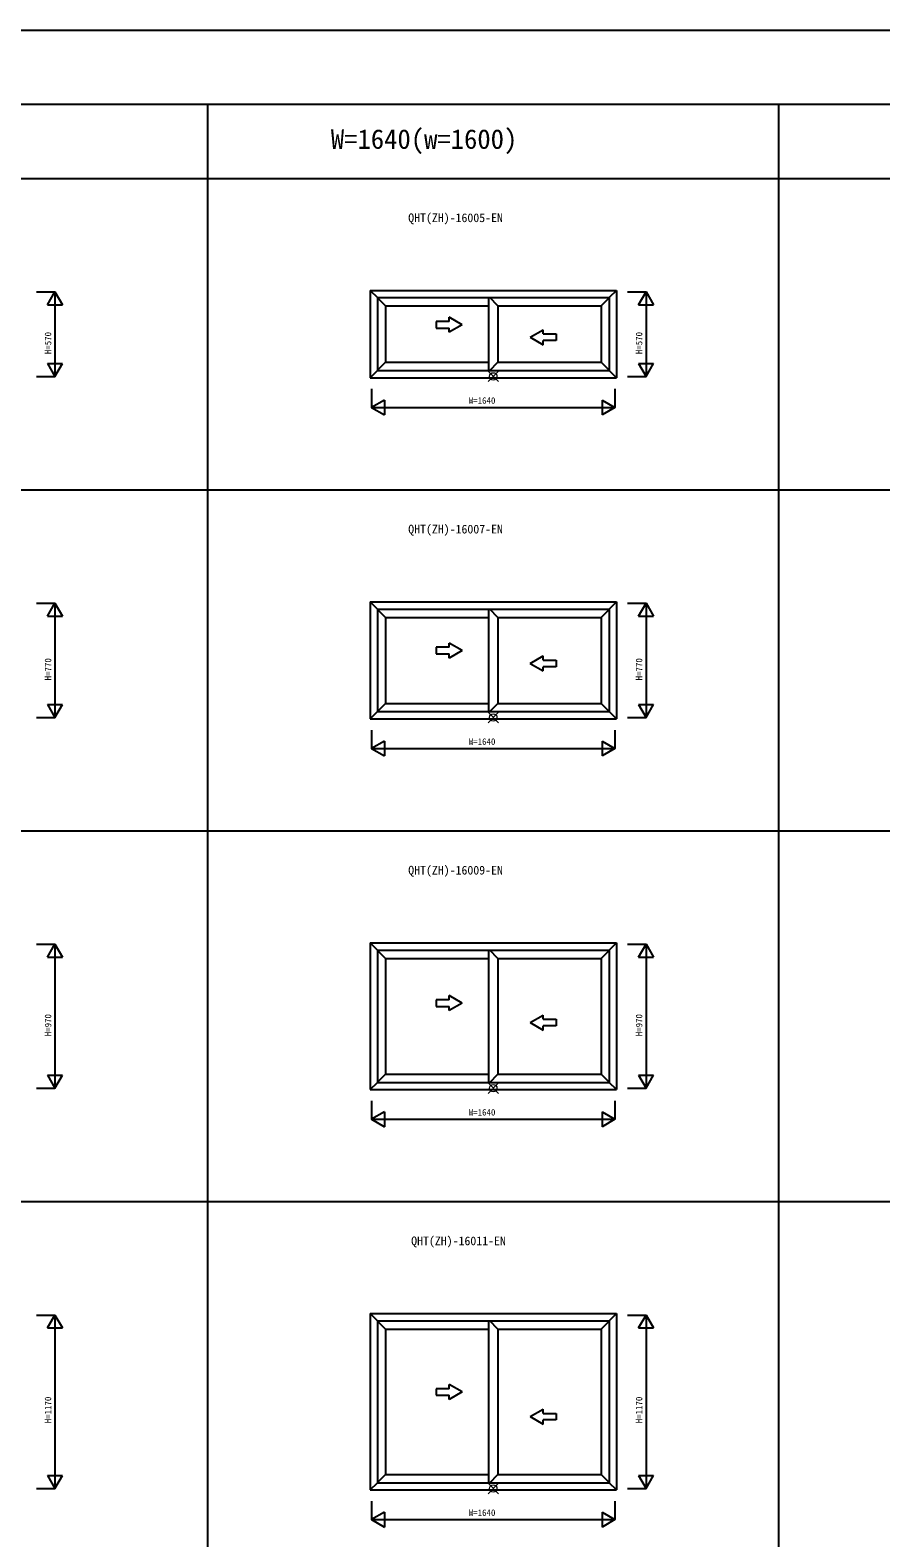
# Model space of a CAD drawing. Units: millimetres, scale not verified. Extents: x -13750 to 13750, y -10000 to 10000.
# Drawn here: x 953 to 6688, y -168 to 10000 of the extents above; entities that cross this region are included whole.
import ezdxf
from ezdxf.enums import TextEntityAlignment as Align

# ---------------------------------------------------------------- set-up
doc = ezdxf.new("R2010")
doc.units = ezdxf.units.MM
doc.header["$LTSCALE"] = 50
for name, color, linetype in [('0-0_0', 7, 'Continuous'), ('0-1_YKK_A1', 4, 'Continuous'), ('0-4_YKK_F1', 7, 'Continuous'), ('0-6_YKK_N1', 2, 'Continuous')]:
    doc.layers.add(name, color=color, linetype=linetype)
doc.layers.add('0-5_YKK_IN', color=1, linetype='Continuous', lineweight=18)
doc.styles.add('ＭＳ ゴシック', font='')
doc.styles.get('ＭＳ ゴシック').set_extended_font_data('MS Gothic')

msp = doc.modelspace()

# ---------------------------------------------------------------- linework, layer by layer
at = {"layer": '0-1_YKK_A1'}
for p, q in [((3245, 8245), (4905, 8245)), ((3245, 8245), (3245, 7655)), ((3245, 8245), (3294, 8196)), ((4905, 8245), (4856, 8196)), ((4905, 8245), (4905, 7655)), ((3294, 8196), (4856, 8196)), ((3294, 8196), (3294, 7704)), ((3294, 8194), (3348, 8140)), ((3348, 8140), (4043, 8140)), ((3348, 8140), (3348, 7760)), ((4043, 8196), (4043, 7704)), ((4107, 8140), (4051, 8196)), ((4107, 8140), (4802, 8140)), ((4107, 8140), (4107, 7760)), ((4856, 8194), (4802, 8140)), ((4802, 8140), (4802, 7760)), ((4856, 8196), (4856, 7704)), ((3690.45, 8034.71), (3690.45, 7990.91)), ((3778.05, 8034.71), (3690.45, 8034.71)), ((3865.65, 8012.81), (3778.05, 8063.39)), ((3778.05, 8034.71), (3778.05, 8063.39)), ((3690.45, 7990.91), (3778.05, 7990.91)), ((3865.65, 8012.81), (3778.05, 7962.24)), ((3778.05, 7962.24), (3778.05, 7990.91)), ((4323.25, 7929.19), (4410.85, 7979.77)), ((4410.85, 7951.09), (4410.85, 7979.77)), ((4410.85, 7951.09), (4498.45, 7951.09)), ((4498.45, 7951.09), (4498.45, 7907.29)), ((4323.25, 7929.19), (4410.85, 7878.62)), ((4498.45, 7907.29), (4410.85, 7907.29)), ((4410.85, 7878.62), (4410.85, 7907.29)), ((3294, 7706), (3348, 7760)), ((3348, 7760), (4043, 7760)), ((4051, 7704), (4107, 7760)), ((4107, 7760), (4802, 7760)), ((4856, 7706), (4802, 7760)), ((3245, 7655), (3294, 7704)), ((3245, 7655), (4905, 7655)), ((3294, 7704), (4856, 7704)), ((4905, 7655), (4856, 7704)), ((3245, 6145), (4905, 6145)), ((3245, 6145), (3245, 5355)), ((3245, 6145), (3294, 6096)), ((4905, 6145), (4856, 6096)), ((4905, 6145), (4905, 5355)), ((3294, 6096), (4856, 6096)), ((3294, 6096), (3294, 5404)), ((3294, 6094), (3348, 6040)), ((3348, 6040), (4043, 6040)), ((3348, 6040), (3348, 5460)), ((4043, 6096), (4043, 5404)), ((4107, 6040), (4051, 6096)), ((4107, 6040), (4802, 6040)), ((4107, 6040), (4107, 5460)), ((4856, 6094), (4802, 6040)), ((4802, 6040), (4802, 5460)), ((4856, 6096), (4856, 5404)), ((3690.45, 5838.1), (3690.45, 5794.3)), ((3778.05, 5838.1), (3690.45, 5838.1)), ((3865.65, 5816.2), (3778.05, 5866.78)), ((3778.05, 5838.1), (3778.05, 5866.78)), ((3865.65, 5816.2), (3778.05, 5765.62)), ((3690.45, 5794.3), (3778.05, 5794.3)), ((3778.05, 5765.62), (3778.05, 5794.3)), ((4323.25, 5729.19), (4410.85, 5779.77)), ((4323.25, 5729.19), (4410.85, 5678.62)), ((4410.85, 5751.09), (4410.85, 5779.77)), ((4410.85, 5751.09), (4498.45, 5751.09)), ((4498.45, 5707.29), (4410.85, 5707.29)), ((4410.85, 5678.62), (4410.85, 5707.29)), ((4498.45, 5751.09), (4498.45, 5707.29)), ((3245, 5355), (3294, 5404)), ((3294, 5406), (3348, 5460)), ((3294, 5404), (4856, 5404)), ((3348, 5460), (4043, 5460)), ((4051, 5404), (4107, 5460)), ((4107, 5460), (4802, 5460)), ((4856, 5406), (4802, 5460)), ((4905, 5355), (4856, 5404)), ((3245, 5355), (4905, 5355)), ((3245, 3845), (4905, 3845)), ((3245, 3845), (3245, 2855)), ((3245, 3845), (3294, 3796)), ((3294, 3796), (4856, 3796)), ((3294, 3796), (3294, 2904)), ((3294, 3794), (3348, 3740)), ((4043, 3796), (4043, 2904)), ((4107, 3740), (4051, 3796)), ((4856, 3794), (4802, 3740)), ((4905, 3845), (4856, 3796)), ((4856, 3796), (4856, 2904)), ((4905, 3845), (4905, 2855)), ((3348, 3740), (4043, 3740)), ((3348, 3740), (3348, 2960)), ((4107, 3740), (4802, 3740)), ((4107, 3740), (4107, 2960)), ((4802, 3740), (4802, 2960)), ((3690.45, 3460), (3690.45, 3416.2)), ((3778.05, 3460), (3690.45, 3460)), ((3865.65, 3438.1), (3778.05, 3488.68)), ((3778.05, 3460), (3778.05, 3488.68)), ((3690.45, 3416.2), (3778.05, 3416.2)), ((3865.65, 3438.1), (3778.05, 3387.52)), ((3778.05, 3387.52), (3778.05, 3416.2)), ((4323.25, 3307.29), (4410.85, 3357.87)), ((4410.85, 3329.19), (4410.85, 3357.87)), ((4323.25, 3307.29), (4410.85, 3256.72)), ((4410.85, 3329.19), (4498.45, 3329.19)), ((4498.45, 3285.39), (4410.85, 3285.39)), ((4410.85, 3256.72), (4410.85, 3285.39)), ((4498.45, 3329.19), (4498.45, 3285.39)), ((3294, 2906), (3348, 2960)), ((3348, 2960), (4043, 2960)), ((4051, 2904), (4107, 2960)), ((4107, 2960), (4802, 2960)), ((4856, 2906), (4802, 2960)), ((3245, 2855), (3294, 2904)), ((3245, 2855), (4905, 2855)), ((3294, 2904), (4856, 2904)), ((4905, 2855), (4856, 2904)), ((3245, 1345), (4905, 1345)), ((3245, 1345), (3245, 155)), ((3245, 1345), (3294, 1296)), ((4905, 1345), (4856, 1296)), ((4905, 1345), (4905, 155)), ((3294, 1296), (4856, 1296)), ((3294, 1296), (3294, 204)), ((3294, 1294), (3348, 1240)), ((3348, 1240), (4043, 1240)), ((3348, 1240), (3348, 260)), ((4043, 1296), (4043, 204)), ((4107, 1240), (4051, 1296)), ((4107, 1240), (4802, 1240)), ((4107, 1240), (4107, 260)), ((4856, 1294), (4802, 1240)), ((4802, 1240), (4802, 260)), ((4856, 1296), (4856, 204)), ((3690.45, 838.1), (3690.45, 794.3)), ((3778.05, 838.1), (3690.45, 838.1)), ((3865.65, 816.2), (3778.05, 866.78)), ((3778.05, 838.1), (3778.05, 866.78)), ((3865.65, 816.2), (3778.05, 765.62)), ((3690.45, 794.3), (3778.05, 794.3)), ((3778.05, 765.62), (3778.05, 794.3)), ((4323.25, 650), (4410.85, 700.58)), ((4323.25, 650), (4410.85, 599.42)), ((4410.85, 671.9), (4410.85, 700.58)), ((4410.85, 671.9), (4498.45, 671.9)), ((4498.45, 628.1), (4410.85, 628.1)), ((4410.85, 599.42), (4410.85, 628.1)), ((4498.45, 671.9), (4498.45, 628.1)), ((3245, 155), (3294, 204)), ((3294, 206), (3348, 260)), ((3294, 204), (4856, 204)), ((3348, 260), (4043, 260)), ((4051, 204), (4107, 260)), ((4107, 260), (4802, 260)), ((4856, 206), (4802, 260)), ((4905, 155), (4856, 204)), ((3245, 155), (4905, 155))]:
    msp.add_line(p, q, dxfattribs=at)
at = {"layer": '0-4_YKK_F1'}
for p, q in [((-13750, 10000), (13750, 10000)), ((-13750, 9500), (13250, 9500)), ((2150, -10000), (2150, 9500)), ((6000, -10000), (6000, 9500)), ((-13750, 9000), (13250, 9000)), ((-13750, 6900), (13250, 6900)), ((-13750, 4600), (13250, 4600)), ((-13750, 2100), (13250, 2100))]:
    msp.add_line(p, q, dxfattribs=at)
at = {"layer": '0-5_YKK_IN'}
for p, q in [((4039.64, 7700.36), (4110.36, 7629.64)), ((4039.64, 7629.64), (4110.36, 7700.36)), ((4039.64, 5400.36), (4110.36, 5329.64)), ((4039.64, 5329.64), (4110.36, 5400.36)), ((4039.64, 2900.36), (4110.36, 2829.64)), ((4039.64, 2829.64), (4110.36, 2900.36)), ((4039.64, 200.36), (4110.36, 129.64)), ((4039.64, 129.64), (4110.36, 200.36))]:
    msp.add_line(p, q, dxfattribs=at)
for centre in [(4075, 7665), (4075, 5365), (4075, 2865), (4075, 165)]:
    msp.add_circle(centre, 25, dxfattribs=at)
at = {"layer": '0-6_YKK_N1'}
for p, q in [((995, 8235), (1120, 8235)), ((1070, 8148.4), (1170, 8148.4)), ((1120, 8235), (1120, 7665)), ((4980, 8235), (5105, 8235)), ((5055, 8148.4), (5155, 8148.4)), ((5105, 8235), (5105, 7665)), ((1070, 7751.6), (1170, 7751.6)), ((5055, 7751.6), (5155, 7751.6)), ((995, 7665), (1120, 7665)), ((4980, 7665), (5105, 7665)), ((3341.6, 7505), (3255, 7455)), ((3255, 7455), (4895, 7455)), ((3341.6, 7505), (3341.6, 7405)), ((4808.4, 7505), (4808.4, 7405)), ((4808.4, 7505), (4895, 7455)), ((995, 6135), (1120, 6135)), ((1120, 6135), (1120, 5365)), ((4980, 6135), (5105, 6135)), ((5105, 6135), (5105, 5365)), ((1070, 6048.4), (1170, 6048.4)), ((5055, 6048.4), (5155, 6048.4)), ((1070, 5451.6), (1170, 5451.6)), ((5055, 5451.6), (5155, 5451.6)), ((995, 5365), (1120, 5365)), ((4980, 5365), (5105, 5365)), ((3341.6, 5205), (3255, 5155)), ((3341.6, 5205), (3341.6, 5105)), ((4808.4, 5205), (4808.4, 5105)), ((4808.4, 5205), (4895, 5155)), ((3255, 5155), (4895, 5155)), ((995, 3835), (1120, 3835)), ((1120, 3835), (1120, 2865)), ((4980, 3835), (5105, 3835)), ((5105, 3835), (5105, 2865)), ((1070, 3748.4), (1170, 3748.4)), ((5055, 3748.4), (5155, 3748.4)), ((1070, 2951.6), (1170, 2951.6)), ((5055, 2951.6), (5155, 2951.6)), ((995, 2865), (1120, 2865)), ((4980, 2865), (5105, 2865)), ((3341.6, 2705), (3255, 2655)), ((3255, 2655), (4895, 2655)), ((3341.6, 2705), (3341.6, 2605)), ((4808.4, 2705), (4808.4, 2605)), ((4808.4, 2705), (4895, 2655)), ((995, 1335), (1120, 1335)), ((1120, 1335), (1120, 165)), ((4980, 1335), (5105, 1335)), ((5105, 1335), (5105, 165)), ((1070, 1248.4), (1170, 1248.4)), ((5055, 1248.4), (5155, 1248.4)), ((1070, 251.6), (1170, 251.6)), ((5055, 251.6), (5155, 251.6)), ((995, 165), (1120, 165)), ((4980, 165), (5105, 165)), ((3341.6, 5), (3255, -45)), ((3341.6, 5), (3341.6, -95)), ((4808.4, 5), (4808.4, -95)), ((4808.4, 5), (4895, -45)), ((3255, -45), (4895, -45))]:
    msp.add_line(p, q, dxfattribs=at)
for points in [[(1070, 8148.4), (1120, 8235), (1170, 8148.4)], [(5055, 8148.4), (5105, 8235), (5155, 8148.4)], [(1070, 7751.6), (1120, 7665), (1170, 7751.6)], [(5055, 7751.6), (5105, 7665), (5155, 7751.6)], [(3255, 7580), (3255, 7455), (3341.6, 7405)], [(4895, 7580), (4895, 7455), (4808.4, 7405)], [(1070, 6048.4), (1120, 6135), (1170, 6048.4)], [(5055, 6048.4), (5105, 6135), (5155, 6048.4)], [(1070, 5451.6), (1120, 5365), (1170, 5451.6)], [(5055, 5451.6), (5105, 5365), (5155, 5451.6)], [(3255, 5280), (3255, 5155), (3341.6, 5105)], [(4895, 5280), (4895, 5155), (4808.4, 5105)], [(1070, 3748.4), (1120, 3835), (1170, 3748.4)], [(5055, 3748.4), (5105, 3835), (5155, 3748.4)], [(1070, 2951.6), (1120, 2865), (1170, 2951.6)], [(5055, 2951.6), (5105, 2865), (5155, 2951.6)], [(3255, 2780), (3255, 2655), (3341.6, 2605)], [(4895, 2780), (4895, 2655), (4808.4, 2605)], [(1070, 1248.4), (1120, 1335), (1170, 1248.4)], [(5055, 1248.4), (5105, 1335), (5155, 1248.4)], [(1070, 251.6), (1120, 165), (1170, 251.6)], [(5055, 251.6), (5105, 165), (5155, 251.6)], [(3255, 80), (3255, -45), (3341.6, -95)], [(4895, 80), (4895, -45), (4808.4, -95)]]:
    msp.add_lwpolyline(points, dxfattribs=at)

# ---------------------------------------------------------------- texts
at = {"layer": '0-0_0', "color": 3, "style": 'ＭＳ ゴシック'}
msp.add_text('W=1640(w=1600)', height=132, dxfattribs=at).set_placement((2980, 9160), align=Align.BOTTOM_LEFT)
at = {"layer": '0-0_0', "style": 'ＭＳ ゴシック'}
for s, p in [('QHT(ZH)-16005-EN', (3501.67, 8688)), ('QHT(ZH)-16007-EN', (3501.67, 6588)), ('QHT(ZH)-16009-EN', (3501.67, 4288)), ('QHT(ZH)-16011-EN', (3521.67, 1788))]:
    msp.add_text(s, height=58.65, dxfattribs=at).set_placement(p, align=Align.BOTTOM_LEFT)
at = {"layer": '0-6_YKK_N1', "style": 'ＭＳ ゴシック'}
for s, p in [('H=570', (1108, 7815)), ('H=570', (5093, 7815)), ('H=770', (1108, 5615)), ('H=770', (5093, 5615)), ('H=970', (1108, 3215)), ('H=970', (5093, 3215)), ('H=1170', (1108, 605)), ('H=1170', (5093, 605))]:
    msp.add_text(s, height=43.99, rotation=90, dxfattribs=at).set_placement(p, align=Align.BOTTOM_LEFT)
for p in [(3910, 7467), (3910, 5167), (3910, 2667), (3910, -33)]:
    msp.add_text('W=1640', height=43.99, dxfattribs=at).set_placement(p, align=Align.BOTTOM_LEFT)

doc.saveas('drawing.dxf')
